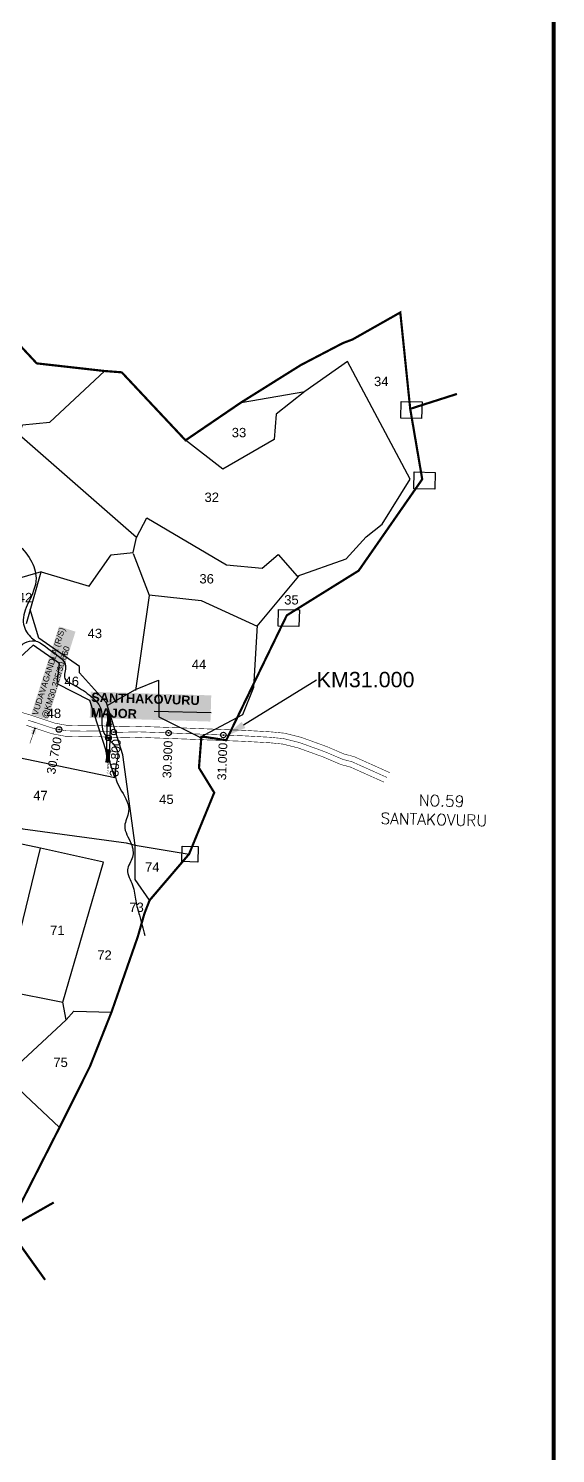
# Model space of a CAD drawing. Header units: inches. Extents: x 210057 to 233268, y 1605847 to 1613374.
# Drawn here: x 213888 to 214849, y 1609193 to 1611788 of the extents above; entities that cross this region are included whole.
import ezdxf
from ezdxf import colors
from ezdxf.entities.mleader import LeaderData, LeaderLine
from ezdxf.enums import TextEntityAlignment as Align
from ezdxf.math import Vec2, Vec3

# ---------------------------------------------------------------- set-up
doc = ezdxf.new("R2010")
doc.units = ezdxf.units.IN
doc.header["$LTSCALE"] = 15
doc.header["$MEASUREMENT"] = 0
doc.header["$PDMODE"] = 32
doc.header["$PDSIZE"] = 10
doc.linetypes.add('HIDDEN2', pattern=[0.1875, 0.125, -0.0625])
for name, color, linetype in [('CANAL1', 7, 'Continuous'), ('CHANAGE', 1, 'Continuous'), ('PLOT', 7, 'Continuous'), ('PLOT NO', 7, 'Continuous'), ('POINT', 2, 'Continuous'), ('RE REMARKS', 7, 'Continuous'), ('STREAM', 4, 'Continuous'), ('STRUCTURE', 5, 'Continuous'), ('TEXT', 1, 'Continuous'), ('text2', 7, 'Continuous'), ('VILLAGE BOUNDRY', 5, 'Continuous'), ('VILLAGE BOUNDRY STONES', 1, 'Continuous'), ('VILLAGE STONES', 240, 'Continuous')]:
    doc.layers.add(name, color=color, linetype=linetype)
doc.styles.add('section', font='romant.shx', dxfattribs={"height": 2})
doc.styles.get("Standard").update_dxf_attribs({"font": 'arial.ttf'})
doc.dimstyles.get("Standard").update_dxf_attribs({"dimtxt": 0.18, "dimasz": 0.18, "dimexe": 0.18, "dimexo": 0.0625, "dimgap": 0.09, "dimtad": 0, "dimtih": 1, "dimtoh": 1, "dimdec": 4, "dimzin": 0, "dimdsep": 46, "dimtxsty": 'Standard', "dimcen": 0.09, "dimadec": 0, "dimazin": 0, "dimtfac": 1, "dimtdec": 4, "dimtofl": 0, "dimtmove": 0, "dimatfit": 3, "dimfxl": 1, "dimtolj": 1, "dimtzin": 0, "dimarcsym": 0})

# ---------------------------------------------------------------- blocks, each defined once
blk = doc.blocks.new('UT')
at = {"layer": 'STRUCTURE'}
h = blk.add_hatch(dxfattribs=at)
h.set_pattern_fill('DASH', color=150, scale=8, angle=-39.6278, style=0)
h.set_pattern_definition([(320.372247933, (-4370.464, -6260.8811), (1.40800153113, 0.132407282), [1, -1])])
h.paths.add_polyline_path([(765163, 1700681.9), (765165.6, 1700680.6), (765167.2, 1700680.3), (765169.1, 1700680), (765172.4, 1700679.6), (765176.4, 1700679.3), (765179.5, 1700679.5), (765183.1, 1700679.9), (765187.7, 1700680.9), (765188.9, 1700681.2), (765193.1, 1700682.2), (765196.1, 1700680.2), (765196.1, 1700672.2), (765193.1, 1700670.2), (765190.5, 1700670.8), (765188.1, 1700671.3), (765185.5, 1700671.8), (765183.6, 1700672.1), (765181, 1700672.5), (765180.3, 1700672.5), (765178.5, 1700672.6), (765176.7, 1700672.6), (765174.6, 1700672.5), (765172.5, 1700672.3), (765170.4, 1700672), (765168.5, 1700671.7), (765166.1, 1700671.2), (765165, 1700670.8), (765163, 1700669.7)])
h.paths.add_polyline_path([(765259.1, 1700682.2), (765256.1, 1700680.2), (765256.1, 1700672.2), (765259.1, 1700670.2), (765261.9, 1700671), (765264.4, 1700671.6), (765266.4, 1700672), (765269.1, 1700672.5), (765272.7, 1700673), (765276.1, 1700673.1), (765278.6, 1700672.9), (765281.2, 1700672.7), (765283.9, 1700672.3), (765286.4, 1700671.9), (765288, 1700671.3), (765289.2, 1700670.6), (765289.1, 1700682.7), (765287.6, 1700681.8), (765285.7, 1700681.2), (765283, 1700680.7), (765281.2, 1700680.4), (765276.7, 1700679.9), (765272.7, 1700679.9), (765268.7, 1700680.3), (765264.8, 1700681), (765261.2, 1700681.7)])
at = {"layer": 'STRUCTURE', "color": 150, "const_width": 0.628}
for points in [[(765190.1, 1700688.2), (765190.1, 1700684.2), (765196.1, 1700680.2), (765256.1, 1700680.2), (765262.1, 1700684.2), (765262.1, 1700688.2)], [(765190.1, 1700664.2), (765190.1, 1700668.2), (765196.1, 1700672.2), (765256.1, 1700672.2), (765262.1, 1700668.2), (765262.1, 1700664.2)]]:
    blk.add_lwpolyline(points, dxfattribs=at)
at = {"layer": 'STRUCTURE', "color": 150}
for points in [[(765196.1, 1700680.2), (765256.1, 1700680.2)], [(765196.1, 1700672.2), (765256.1, 1700672.2)], [(765196.1, 1700672.2), (765256.1, 1700672.2)]]:
    blk.add_lwpolyline(points, dxfattribs=at)
at = {"layer": 'STRUCTURE', "color": 0}
blk.add_circle((765226.1, 1700676.2), 1.89, dxfattribs=at)
at = {"layer": 'STRUCTURE', "color": 150}
for points in [[(765163, 1700681.9), (765164.4, 1700681.1), (765167.9, 1700680.2), (765171.2, 1700679.8), (765176.1, 1700679.4), (765184.7, 1700680.3), (765193.1, 1700682.2)], [(765163, 1700669.7), (765164.3, 1700670.6), (765167.8, 1700671.6), (765171.2, 1700672.1), (765176, 1700672.6), (765184.7, 1700672), (765193.1, 1700670.2)], [(765289.1, 1700682.7), (765287.8, 1700681.9), (765284.3, 1700680.9), (765280.9, 1700680.4), (765276.1, 1700679.8), (765267.4, 1700680.5), (765259.1, 1700682.2)], [(765289.2, 1700670.6), (765287.8, 1700671.4), (765284.2, 1700672.3), (765280.9, 1700672.7), (765276.1, 1700673.1), (765267.4, 1700672.2), (765259.1, 1700670.2)]]:
    blk.add_spline(points, degree=3, dxfattribs=at)
at = {"layer": 'STRUCTURE', "color": 0}
blk.add_text('STREAM', height=5, dxfattribs=at).set_placement((765148.2, 1700675.8), align=Align.MIDDLE_CENTER)
for points in [[(765190.9, 1700676), (765164.2, 1700675.8)], [(765289.3, 1700676.7), (765265.4, 1700676.4)]]:
    blk.add_leader(points, dimstyle='Standard', override={"dimasz": 10, "dimgap": 0.09, "dimtad": 0}, dxfattribs=at)
blk = doc.blocks.new('OT')
at = {"layer": 'STRUCTURE', "color": 190}
for points, const_width in [([(769751.4, 1706595.8), (769729.4, 1706595.8)], 0.5), ([(769751.4, 1706579), (769729.4, 1706579)], 0.5), ([(769775.2, 1706601.8), (769775.2, 1706597.8), (769769.2, 1706593.8), (769761.8, 1706593.8), (769754.4, 1706593.8), (769748.4, 1706597.8), (769748.4, 1706601.8)], 0.5), ([(769748.4, 1706573), (769748.4, 1706577), (769754.4, 1706581), (769761.8, 1706581), (769761.8, 1706581), (769761.8, 1706581), (769769.2, 1706581), (769775.2, 1706577), (769775.2, 1706573)], 0.5), ([(769761.8, 1706593.8), (769761.8, 1706581)], 2.5)]:
    blk.add_lwpolyline(points, dxfattribs=dict(at, const_width=const_width))
at = {"layer": 'STRUCTURE', "color": 0}
blk.add_circle((769761.8, 1706587.4), 1.87, dxfattribs=at)
blk.add_leader([(769732.6, 1706587.4), (769753.8, 1706587.4)], dimstyle='Standard', override={"dimasz": 10, "dimgap": 0.09, "dimtad": 0}, dxfattribs=at)

msp = doc.modelspace()

# ---------------------------------------------------------------- linework, layer by layer
at = {"layer": 'CANAL1', "color": 200, "const_width": 1}
for points in [[(213823, 1610558.4), (213890.1, 1610538.1), (213936.1, 1610522.9), (213957.6, 1610518.9), (213985.3, 1610518.3), (214015.6, 1610518.5), (214050.8, 1610516.2), (214090.5, 1610517), (214175.1, 1610513.9), (214280.3, 1610509.8), (214329.8, 1610507), (214355.3, 1610504.5), (214384.7, 1610497.2), (214432.3, 1610480), (214463.7, 1610466.5), (214481.6, 1610461.9), (214547.2, 1610432.5)], [(213884, 1610519), (213931.2, 1610503.5), (213955.5, 1610498.9), (213985.2, 1610498.3), (214015, 1610498.5), (214050.4, 1610496.1), (214090.3, 1610497), (214174.3, 1610493.9), (214279.4, 1610489.8), (214328.3, 1610487.1), (214351.9, 1610484.7), (214378.9, 1610478), (214425, 1610461.4), (214457.2, 1610447.6), (214474.9, 1610442.9), (214536, 1610415.5)]]:
    msp.add_lwpolyline(points, dxfattribs=at)
at = {"layer": 'CANAL1', "color": 1, "linetype": 'HIDDEN2', "ltscale": 4, "const_width": 1}
msp.add_lwpolyline([(213887, 1610528.5), (213933.7, 1610513.2), (213956.6, 1610508.9), (213985.3, 1610508.3), (214015.3, 1610508.5), (214050.6, 1610506.1), (214090.4, 1610507), (214174.7, 1610503.9), (214279.9, 1610499.8), (214329.1, 1610497.1), (214353.6, 1610494.6), (214381.8, 1610487.6), (214428.6, 1610470.7), (214460.5, 1610457.1), (214478.2, 1610452.4), (214541.6, 1610424)], dxfattribs=at)
at = {"layer": 'CANAL1', "color": 1, "linetype": 'HIDDEN2', "ltscale": 4, "const_width": 1, "elevation": 53}
msp.add_lwpolyline([(213900, 1610513), (213890.6, 1610485.9)], dxfattribs=at)
at = {"layer": 'PLOT'}
for points in [[(214085, 1610861), (213871.2, 1611047.9), (213797.3, 1611121.5), (213742, 1611135.6), (213710.1, 1611111.4), (213613, 1611137.9), (213611.6, 1611205.2), (213682.1, 1611234.2), (213740.1, 1611307.7), (213821.9, 1611353.6)], [(213911, 1610798.6), (213998.9, 1610772.5), (214038.7, 1610829.3), (214078.7, 1610833.4), (214085, 1610861), (214103.7, 1610896.9), (214249.3, 1610810.9), (214314.1, 1610805.2), (214343.1, 1610830.2), (214377.9, 1610790.2), (214467, 1610822.3), (214503.7, 1610862.4), (214532.8, 1610885.2), (214583.9, 1610967.4), (214469.7, 1611181.2), (214392.1, 1611126.7), (214339.8, 1611085.2), (214335.9, 1611039.6), (214242.7, 1610985.5), (214174.4, 1611037.9)], [(213871.2, 1611047.9), (213877.2, 1611065.8), (213927.2, 1611071.1), (214026.8, 1611164.1)], [(214275.8, 1611106.9), (214392.1, 1611126.7)], [(214083.8, 1610582), (214108.9, 1610755.6), (214079.4, 1610831.2)], [(213884.4, 1610704.6), (213911, 1610798.6), (213876.1, 1610788.3)], [(214108.2, 1610756.3), (214202.7, 1610746.2), (214305, 1610699.4), (214380.8, 1610790.2)], [(213796.8, 1610475.7), (214045.4, 1610423.9), (213999.9, 1610564.1), (213940.3, 1610594.4), (213944.4, 1610631.5), (213896.8, 1610664.8), (213872.5, 1610642.2), (213864.5, 1610690.7), (213858.2, 1610742.5)], [(214108.9, 1610200.3), (214082.5, 1610238.3), (214082.5, 1610300.8), (214060, 1610465.4), (214030.2, 1610559.9), (213981.2, 1610614.2), (213981.4, 1610625.8), (213906.9, 1610677.7), (213891.3, 1610729.7)], [(214305.2, 1610701), (214298.2, 1610587.6), (214278.2, 1610537.9), (214199.3, 1610496)], [(214031.5, 1610554.8), (214083.2, 1610584.2), (214125.1, 1610601.4), (214125.7, 1610534.5), (214204.2, 1610495.6)], [(213770.7, 1610365.7), (213877.8, 1610330.2), (214065.9, 1610304.8), (214082.5, 1610300.8), (214180.9, 1610284.5)], [(213956.5, 1609982.4), (213950.7, 1610014.5), (214025, 1610270), (213909.8, 1610295.2), (213843.8, 1610309.1), (213812.3, 1610202.1), (213773, 1610047.3), (213847.1, 1610035.4), (213950.7, 1610014.5)], [(213847.1, 1610035.4), (213909.8, 1610295.2)], [(213761.7, 1609463.1), (213683.9, 1609499.8), (213646.3, 1609511.6), (213565.5, 1609544), (213502.7, 1609568.7), (213527.2, 1609622.7), (213480, 1609627.4), (213361.4, 1609670.8), (213445.2, 1609756.6), (213552.7, 1609932.7), (213586.3, 1610003.9), (213670.7, 1609970), (213680.1, 1609965.4), (213754.5, 1609937.5), (213798.5, 1609920.5), (213860.5, 1609893.6), (213956.5, 1609982.4), (213970.7, 1609998.1), (214039.4, 1609996.6)], [(213851.5, 1609875.4), (213881.9, 1609845.4), (213944.7, 1609786.7)]]:
    msp.add_lwpolyline(points, dxfattribs=at)
at = {"layer": 'POINT'}
msp.add_point((214034, 1610496, 54), dxfattribs=at)
at = {"layer": 'STREAM'}
for points in [[(212854.4, 1611699.5), (212870, 1611686.4), (212879, 1611682.1), (212895, 1611665.9), (212909.4, 1611642.8), (212933.1, 1611625.5), (212949.2, 1611612.8), (212970.9, 1611606.4), (212994.2, 1611611.8), (213036.4, 1611607.7), (213068.9, 1611599.7), (213100.5, 1611591.7), (213126.6, 1611580.6), (213145.5, 1611569.8), (213173.8, 1611513), (213195.8, 1611483.5), (213216.5, 1611455.3), (213235.6, 1611433.1), (213262.9, 1611415.6), (213290, 1611408.2), (213310.3, 1611402.7), (213353, 1611402.2), (213370.7, 1611398.2), (213395.2, 1611374.2), (213402.7, 1611303.2), (213399.4, 1611279.7), (213418.3, 1611251.5), (213436.8, 1611228.4), (213482.3, 1611209.6), (213519.9, 1611204.2), (213550.4, 1611185.8), (213566.1, 1611175.5), (213648.1, 1611099.7), (213682.3, 1611062.6), (213700.1, 1611049.5), (213730.5, 1611026.1), (213753.6, 1610983.3), (213771, 1610950.2), (213810.8, 1610898.2), (213865.7, 1610851.6), (213891.8, 1610820.1), (213901.9, 1610786.7), (213887.7, 1610741.9), (213878.7, 1610706.6), (213891.7, 1610680), (213900.6, 1610672.5)], [(213156.8, 1609594.6), (213177.2, 1609660.1), (213197.3, 1609713.3), (213231.5, 1609778.5), (213252.3, 1609832.4), (213287.1, 1609926.3), (213297.5, 1609967.4), (213304.7, 1610028.2), (213329.4, 1610091.4), (213355.7, 1610130), (213395.7, 1610168.2), (213444.5, 1610200.8), (213469.2, 1610265.5), (213486.6, 1610327.5), (213494.4, 1610383.1), (213513.2, 1610441.1), (213559.3, 1610460.4), (213592.1, 1610464.7), (213646, 1610472.9), (213697, 1610482.6), (213730, 1610497.8), (213750.5, 1610506.1), (213785.1, 1610523.4), (213810.1, 1610538), (213830, 1610552.8), (213857.3, 1610625.3), (213877.3, 1610666.5), (213894.7, 1610672.9), (213932.3, 1610652.1), (213955.8, 1610626.6), (213954.4, 1610604), (213969.1, 1610593.2), (213998.7, 1610574.4), (214019.9, 1610549.4), (214024.9, 1610506.5), (214050, 1610472.8), (214045.9, 1610433), (214057.8, 1610399.1), (214070.6, 1610361.7), (214063.6, 1610335.5), (214075.2, 1610303.5), (214077.8, 1610278.9), (214068.6, 1610255.6), (214078, 1610227.7), (214083.7, 1610199), (214090.3, 1610173), (214100.4, 1610136)]]:
    msp.add_spline(points, degree=3, dxfattribs=at)
at = {"layer": 'text2', "color": 3}
for p in [(213943.8, 1610511.3), (214043.5, 1610506.6), (214143.4, 1610505), (214243.4, 1610501.2)]:
    msp.add_point(p, dxfattribs=at)
at = {"layer": 'VILLAGE BOUNDRY', "const_width": 7}
msp.add_lwpolyline([(210060.7, 1612653.2), (214845.4, 1612653.2), (214845.4, 1606540.9), (210060.7, 1606540.9)], close=True, dxfattribs=at)
at = {"layer": 'VILLAGE BOUNDRY', "const_width": 4}
msp.add_lwpolyline([(213822.7, 1611264.3), (213903.1, 1611178), (214026.8, 1611164.1), (214058.1, 1611161.7), (214174.4, 1611037.9), (214275.8, 1611106.9), (214384.7, 1611175), (214461.4, 1611215), (214478.8, 1611221.5), (214565.9, 1611270.7), (214584, 1611095.2), (214669.1, 1611122.3), (214584, 1611095.2), (214605.9, 1610967), (214490, 1610800.5), (214359, 1610719.1), (214248.6, 1610491.7), (214209, 1610497.9), (214203.3, 1610498), (214198.9, 1610441.5), (214226.7, 1610396.3), (214180.9, 1610284.5), (214108.9, 1610200.3), (214099.6, 1610176.5), (214087.2, 1610133.5), (214039.4, 1609996.6), (214000.2, 1609897.8), (213944.7, 1609786.7), (213851.2, 1609603), (213934.2, 1609650), (213851.2, 1609603), (213918.4, 1609509.1), (213851.2, 1609603)], dxfattribs=at)
at = {"layer": 'VILLAGE BOUNDRY STONES'}
for points in [[(214567.5, 1611108.8), (214605.5, 1611108), (214604.8, 1611077.5), (214566.8, 1611078.4)], [(214591.5, 1610980.2), (214629.4, 1610979.3), (214628.7, 1610948.9), (214590.8, 1610949.8)], [(214343.9, 1610730.1), (214381.9, 1610729.2), (214381.2, 1610698.8), (214343.2, 1610699.7)], [(214168.3, 1610298.8), (214197.4, 1610298.2), (214196.8, 1610270), (214167.7, 1610270.7)]]:
    msp.add_lwpolyline(points, close=True, dxfattribs=at)

# ---------------------------------------------------------------- block references
at = {"layer": 'STRUCTURE', "color": 0}
for name, p, xscale, yscale, zscale, rotation in [('UT', (1390623.9, 1044993.7, 54), 0.6999999999999992, 0.6999999999999992, 0.6999999999999992, 88.55530183333059), ('OT', (692964.5, 1163459.9, 53), 0.3500000000000003, 0.3500000000000003, 0.3500000000000003, 71.25755739513887)]:
    msp.add_blockref(name, p, dxfattribs=dict(at, xscale=xscale, yscale=yscale, zscale=zscale, rotation=rotation))

# ---------------------------------------------------------------- texts
at = {"layer": 'CHANAGE'}
for s, rotation, p in [('30.700', 79.4449, (213941.2, 1610497.5)), ('30.800', 86.1541, (214048.6, 1610493.7)), ('30.900', 87.8576, (214142.9, 1610491)), ('31.000', 87.7987, (214242.8, 1610487.2))]:
    msp.add_text(s, height=16, rotation=rotation, dxfattribs=at).set_placement(p, align=Align.MIDDLE_RIGHT)
at = {"layer": 'PLOT NO'}
for s, p in [('34', (214531.2, 1611145.1)), ('33', (214271.9, 1611052)), ('32', (214222.2, 1610934.2)), ('36', (214212.9, 1610785.7)), ('42', (213881.8, 1610751.6)), ('35', (214367.5, 1610747.4)), ('43', (214009, 1610686.2)), ('44', (214198.9, 1610629.7)), ('46', (213967, 1610599)), ('48', (213934.4, 1610540.7)), ('47', (213910, 1610391.1)), ('45', (214139.6, 1610384.2)), ('74', (214113.8, 1610260.8)), ('73', (214085.1, 1610187.6)), ('71', (213940.8, 1610145.8)), ('72', (214026.7, 1610100.4)), ('75', (213946.6, 1609905.1))]:
    msp.add_text(s, height=17, dxfattribs=at).set_placement(p, align=Align.MIDDLE_CENTER)
at = {"layer": 'STRUCTURE', "color": 5, "attachment_point": 1, "bg_fill": 1, "box_fill_scale": 1.1, "bg_fill_color": 7, "bg_fill_true_color": 16777215, "bg_fill_transparency": 0}
for s, insert, char_height, width, rotation in [('VUDAVAGANDLA (R/S) @KM30.225/30.660', (213894.3, 1610539.4, 52), 11, 166.063, 72.4062), ('{\\fArial|b1|i0|c0|p34;\\C1;SANTHAKOVURU MAJOR}', (214002.9, 1610578.3), 16.64, 216.744, 358.283)]:
    msp.add_mtext(s, dxfattribs=dict(at, insert=insert, char_height=char_height, width=width, rotation=rotation))
at = {"layer": 'TEXT', "insert": (214530.4, 1610394.3), "char_height": 20.597, "width": 229.509, "attachment_point": 1, "rotation": 358.6885, "style": 'section'}
msp.add_mtext('\\pi69.63741;NO.59 \\P\\pi0.4904;SANTAKOVURU', dxfattribs=at)

# ---------------------------------------------------------------- leaders
at = {"layer": 'RE REMARKS', "color": 1}
msp.add_leader([(214220.9, 1610541.6, -19), (214117, 1610544, -19)], dimstyle='Standard', override={"dimasz": 45}, dxfattribs=at)
at = {"layer": 'VILLAGE STONES', "color": 1}
ml = msp.add_multileader_mtext('Standard', dxfattribs=at)
ml.set_content('KM31.000', color=1)
ml.set_leader_properties()
ml.build(insert=Vec2(0, 0))
ml.multileader.update_dxf_attribs({"dogleg_length": 0.36, "arrow_head_size": 40})
ctx = ml.context
ctx.base_point, ctx.char_height, ctx.arrow_head_size, ctx.landing_gap_size, ctx.plane_origin = Vec3(214413.4, 1610602), 28, 40, 0.09, Vec3(214359.4, 1610943.3)
notes = []
notes.append((ctx, [(0, (1, 1, 0), (214413.4, 1610602), (1, 0), 1.396927018504357e-11, [(0, [(214246.1, 1610498.5)], 0, [])])]))
ctx.mtext.insert, ctx.mtext.flow_direction = Vec3(214413.5, 1610616.2), 5
for ctx, leaders in notes:
    for number, flags, end, landing, length, lines in leaders:
        leader = LeaderData()
        leader.index, (leader.has_last_leader_line, leader.has_dogleg_vector, leader.attachment_direction) = number, flags
        leader.last_leader_point, leader.dogleg_vector, leader.dogleg_length = Vec3(end), Vec3(landing), length
        for number, points, colour, breaks in lines:
            line = LeaderLine()
            line.index, line.vertices, line.color, line.breaks = number, Vec3.list(points), colors.encode_raw_color(colour), breaks
            leader.lines.append(line)
        ctx.leaders.append(leader)

doc.saveas('drawing.dxf')
